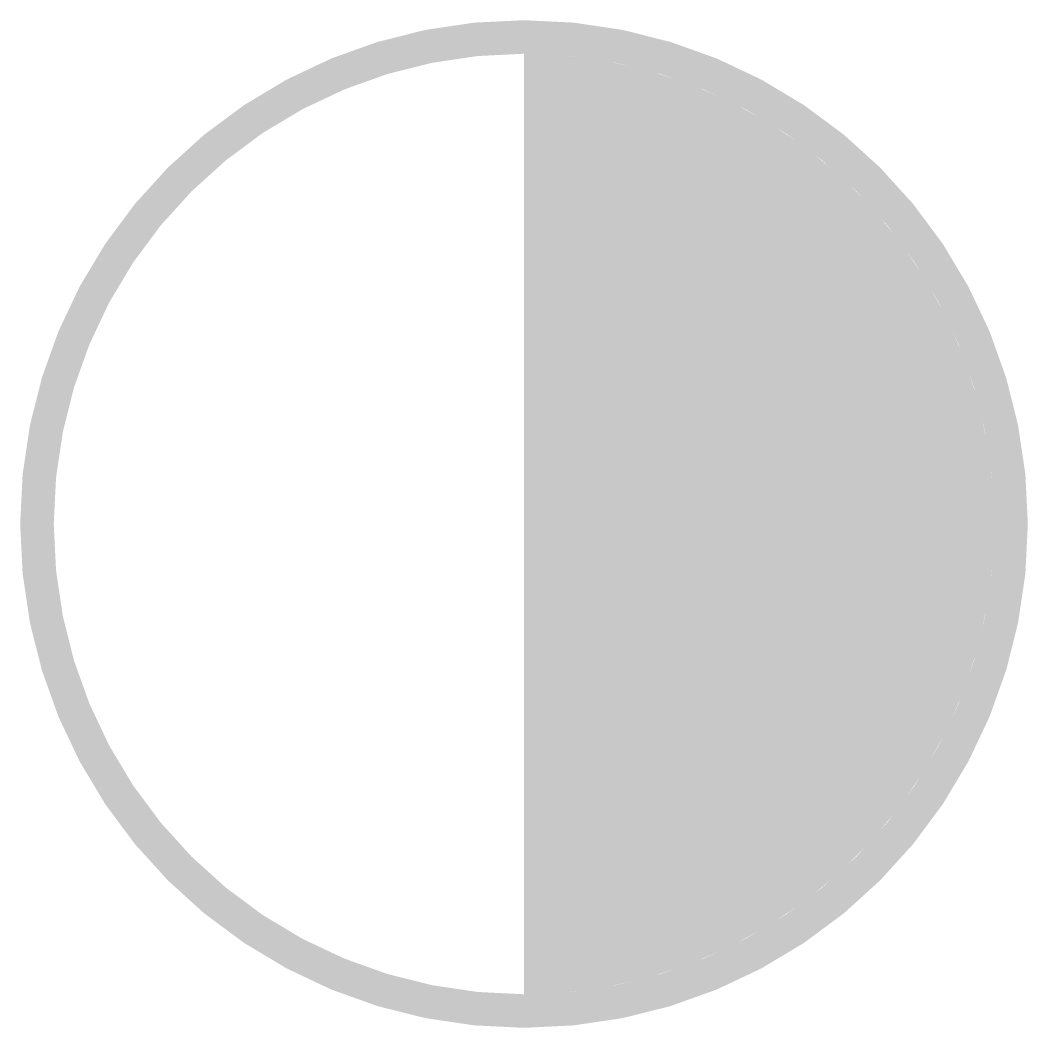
# Model space of a CAD drawing. Extents: x 0 to 3.01, y 0 to 3.01.
import ezdxf

# ---------------------------------------------------------------- set-up
doc = ezdxf.new("R2010")
doc.units = 0
doc.header["$MEASUREMENT"] = 0
doc.layers.get('0').update_dxf_attribs({"linetype": 'CONTINUOUS'})

msp = doc.modelspace()

# ---------------------------------------------------------------- linework, layer by layer
at = {"const_width": 0.1002}
msp.add_lwpolyline([(0.0477, 1.5025, 1), (2.9549, 1.5025, 1)], format="xyb", close=True, dxfattribs=at)
at = {"const_width": 1.4035}
msp.add_lwpolyline([(1.5013, 0.8008, 0.414214), (2.203, 1.5025, 0.414214), (1.5013, 2.2043, 0.414214)], format="xyb", dxfattribs=at)

doc.saveas('drawing.dxf')
